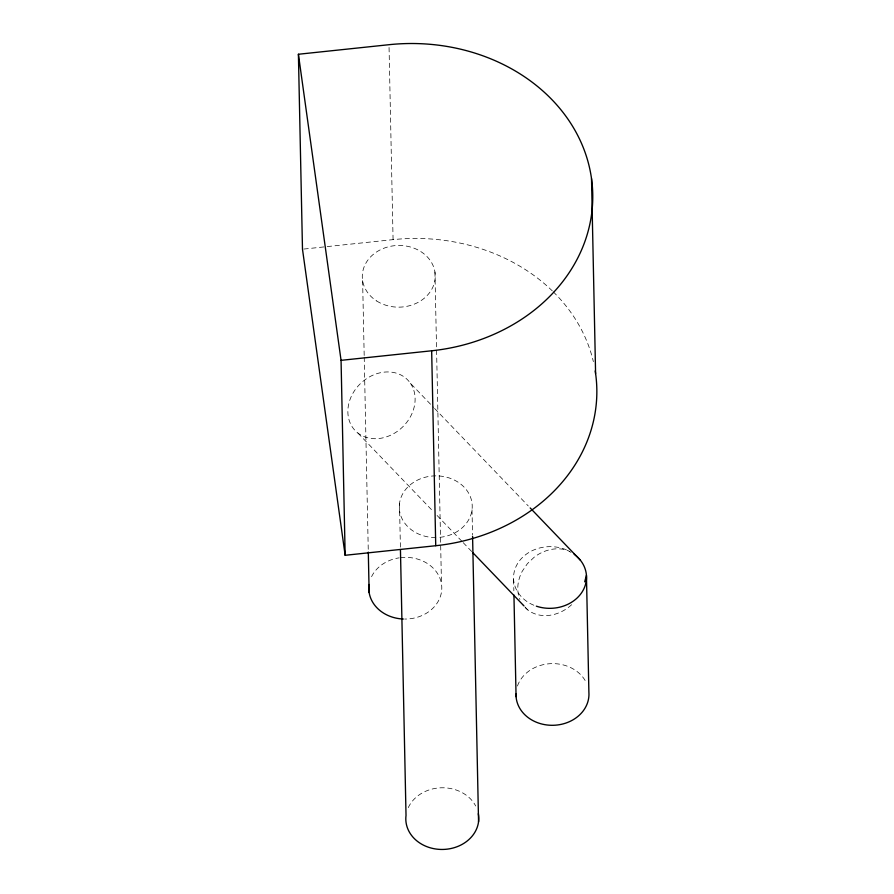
<?xml version="1.0" encoding="UTF-8"?>
<svg xmlns="http://www.w3.org/2000/svg" width="894" height="894" viewBox="0 0 894 894"><rect width="100%" height="100%" fill="white"/><g stroke="black" fill="none" stroke-linecap="round" stroke-linejoin="round"><path stroke-width="0.67" stroke-dasharray="4.47 3.35" d="M303.859 249.057L325.818 246.733M327.193 246.588L393.081 239.637A182.443 154.215 -1.2 0 1 552.268 290.841M571.043 552.391L567.969 550.592A36.486 30.251 -43.9 0 0 534.333 557.085L527.415 563.645L522.13 571.456A36.486 30.251 -43.9 0 0 519.917 599.505M410.458 383.336A36.486 30.251 -43.9 0 1 381.805 438.082A36.486 30.251 -43.9 0 1 352.202 394.578A36.486 30.251 -43.9 0 1 410.458 383.336L433.635 407.452M434.596 408.457L528.253 505.937M357.924 433.076L433.232 511.469M437.099 515.492L462.198 541.619M463.17 542.624L471.853 551.665M524.957 606.948L527.851 609.965M513.614 579.692L513.849 590.833M472.021 509.848L472.546 534.914M434.942 272L441.48 583.905M399.484 503.568L400.423 548.123M389.058 47.483L393.081 239.637M362.618 280.615L364.193 355.812M364.216 357.198L368.272 550.749M571.646 604.713A36.486 30.251 -43.9 0 1 522.442 604.21M435.859 537.551A36.486 30.843 -1.2 0 1 403.876 491.89A36.486 30.843 -1.2 0 1 466.824 490.359A36.486 30.843 -1.2 0 1 437.233 537.517M400.467 557.666A36.486 30.843 -1.2 0 1 441.737 586.196A36.486 30.843 -1.2 0 1 404.703 619.05M371.569 576.675A36.486 30.843 -1.2 0 1 399.126 557.845M408.279 807.64A36.486 30.843 -1.2 0 1 441.491 787.782A36.486 30.843 -1.2 0 1 475.686 805.997M533.852 605.238A36.486 30.843 -1.2 0 1 518.285 562.482A36.486 30.843 -1.2 0 1 569.769 551.43M517.458 686.011A36.486 30.843 -1.2 0 1 550.939 663.65A36.486 30.843 -1.2 0 1 586.509 683.117M553.241 291.79A182.443 154.215 -1.2 0 1 593.37 361.657M376.631 300.954A36.486 30.843 -1.2 0 0 434.965 280.046A36.486 30.843 -1.2 0 0 384.733 247.917A36.486 30.843 -1.2 0 0 376.631 300.954"/><path stroke-width="1.34" d="M584.687 581.815L586.442 575.3L588.889 692.269A36.486 30.843 -1.2 0 1 553.241 725.291A36.486 30.843 -1.2 0 1 516.006 693.979M595.203 370.921A182.443 154.215 -1.2 0 1 435.736 545.72L345.151 555.286L302.485 249.202L298.406 54.255L389.002 44.7A182.443 154.215 -1.2 0 1 591.515 178.621L595.594 373.569M345.151 555.286L341.061 360.338L431.657 350.783A182.443 154.215 -1.2 0 0 591.515 178.621M530.187 507.948L580.396 560.214M472.825 552.671L523.996 605.942M298.406 54.255L341.061 360.338M513.938 595.013L516.073 696.661M472.58 536.311L478.558 821.754M431.657 350.783L435.736 545.72M400.445 549.519L406.021 815.473A36.486 30.843 -1.2 0 0 443.078 849.445A36.486 30.843 -1.2 0 0 478.346 813.708M368.306 552.146L369.144 592.521M403.339 619.028A36.486 30.843 -1.2 0 1 369.121 584.475M574.116 554.191A36.486 30.843 -1.2 0 1 581.078 593.515A36.486 30.843 -1.2 0 1 536.333 606.166"/></g></svg>
